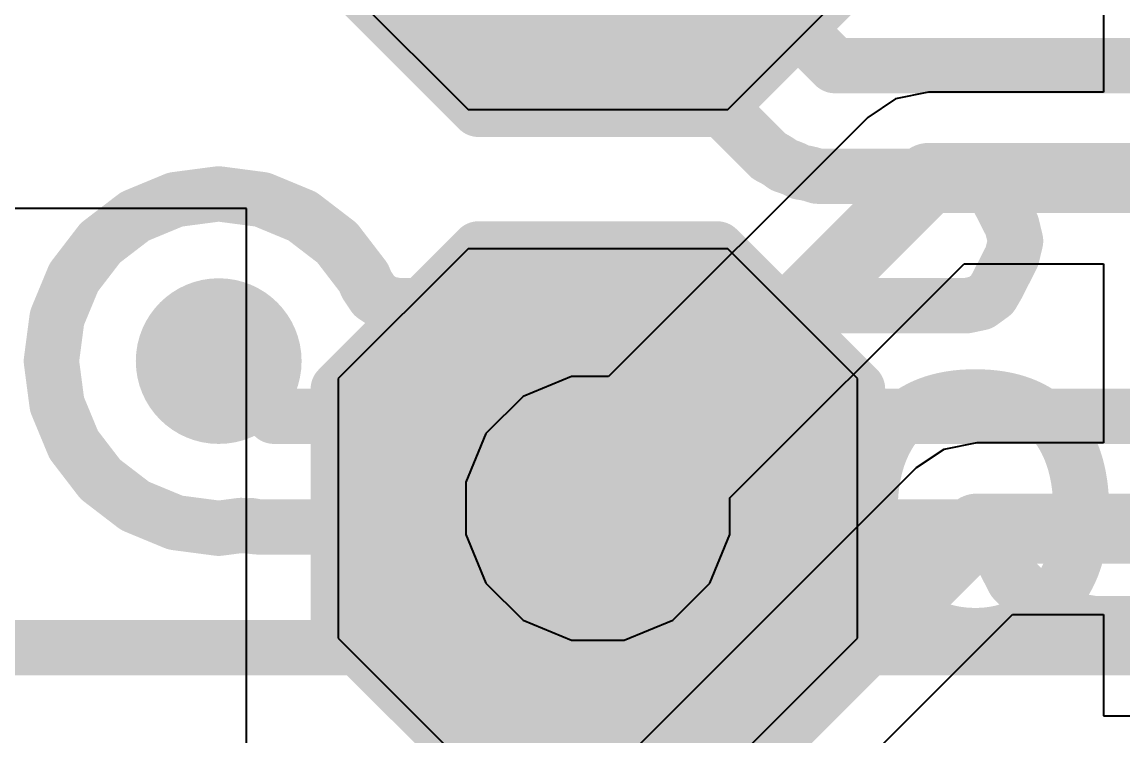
# Model space of a CAD drawing. Header units: inches. Extents: x 0 to 12.4, y -0.6 to 2.2.
# Drawn here: x 1.7109 to 1.8678, y -0.0252 to 0.0766 of the extents above; entities that cross this region are included whole.
import ezdxf

# ---------------------------------------------------------------- set-up
doc = ezdxf.new("R2010")
doc.units = ezdxf.units.IN
doc.header["$MEASUREMENT"] = 0
for name, color, linetype in [('Bottom Layer', 5, 'Continuous'), ('Bottom Overlay', 54, 'Continuous'), ('Bottom Paste', 16, 'Continuous'), ('Bottom Solder', 6, 'Continuous'), ('Dimension', 6, 'Continuous'), ('Drill Drawing', 1, 'Continuous'), ('Top Layer', 1, 'Continuous'), ('Via Holes', 16, 'Continuous')]:
    doc.layers.add(name, color=color, linetype=linetype)
doc.styles.add('Arial_Bold', font='', dxfattribs={"height": 0.2})
doc.styles.get('Arial_Bold').set_extended_font_data('Arial', bold=True)

# ---------------------------------------------------------------- blocks, each defined once
blk = doc.blocks.new('T__________B_30')
at = {"layer": 'Bottom Layer'}
blk.add_hatch(color=5, dxfattribs=at).paths.add_polyline_path([(0.015, 0.03), (-0.015, 0.03), (-0.03, 0.015), (-0.03, -0.015), (-0.015, -0.03), (0.015, -0.03), (0.03, -0.015), (0.03, 0.015)])
at = {"layer": 'Bottom Paste'}
blk.add_hatch(color=16, dxfattribs=at).paths.add_polyline_path([(0.015, 0.03), (-0.015, 0.03), (-0.03, 0.015), (-0.03, -0.015), (-0.015, -0.03), (0.015, -0.03), (0.03, -0.015), (0.03, 0.015)])
at = {"layer": 'Bottom Solder'}
blk.add_hatch(color=6, dxfattribs=at).paths.add_polyline_path([(0.017, 0.034), (-0.017, 0.034), (-0.034, 0.017), (-0.034, -0.017), (-0.017, -0.034), (0.017, -0.034), (0.034, -0.017), (0.034, 0.017)])
at = {"layer": 'Bottom Overlay'}
for points in [[(-0.017, 0.037, 0.007874, 0.007874, 0), (-0.037, 0.017, 0.007874, 0.007874, 0)], [(-0.017, 0.037, 0.007874, 0.007874, 0), (0.017, 0.037, 0.007874, 0.007874, 0)], [(-0.017, 0.037, 0.007874, 0.007874, 0), (0.017, 0.037, 0.007874, 0.007874, 0)], [(0.017, 0.037, 0.007874, 0.007874, 0), (0.037, 0.017, 0.007874, 0.007874, 0)], [(-0.037, 0.017, 0.007874, 0.007874, 0), (-0.037, -0.017, 0.007874, 0.007874, 0)], [(0.037, 0.017, 0.007874, 0.007874, 0), (0.037, -0.017, 0.007874, 0.007874, 0)], [(-0.037, -0.017, 0.007874, 0.007874, 0), (-0.017, -0.037, 0.007874, 0.007874, 0)], [(0.037, -0.017, 0.007874, 0.007874, 0), (0.017, -0.037, 0.007874, 0.007874, 0)], [(-0.017, -0.037, 0.007874, 0.007874, 0), (0.017, -0.037, 0.007874, 0.007874, 0)], [(-0.017, -0.037, 0.007874, 0.007874, 0), (0.017, -0.037, 0.007874, 0.007874, 0)]]:
    blk.add_lwpolyline(points, format="xyseb", dxfattribs=at)
for points in [[(-0.0189685, 0.037, 0.003937, 0.003937, 1), (-0.0150315, 0.037, 0.003937, 0.003937, 1)], [(-0.0189685, 0.037, 0.003937, 0.003937, 1), (-0.0150315, 0.037, 0.003937, 0.003937, 1)], [(-0.0189685, 0.037, 0.003937, 0.003937, 1), (-0.0150315, 0.037, 0.003937, 0.003937, 1)], [(0.0150315, 0.037, 0.003937, 0.003937, 1), (0.0189685, 0.037, 0.003937, 0.003937, 1)], [(0.0150315, 0.037, 0.003937, 0.003937, 1), (0.0189685, 0.037, 0.003937, 0.003937, 1)], [(0.0150315, 0.037, 0.003937, 0.003937, 1), (0.0189685, 0.037, 0.003937, 0.003937, 1)], [(-0.0389685, 0.017, 0.003937, 0.003937, 1), (-0.0350315, 0.017, 0.003937, 0.003937, 1)], [(-0.0389685, 0.017, 0.003937, 0.003937, 1), (-0.0350315, 0.017, 0.003937, 0.003937, 1)], [(0.0350315, 0.017, 0.003937, 0.003937, 1), (0.0389685, 0.017, 0.003937, 0.003937, 1)], [(0.0350315, 0.017, 0.003937, 0.003937, 1), (0.0389685, 0.017, 0.003937, 0.003937, 1)], [(-0.0389685, -0.017, 0.003937, 0.003937, 1), (-0.0350315, -0.017, 0.003937, 0.003937, 1)], [(-0.0389685, -0.017, 0.003937, 0.003937, 1), (-0.0350315, -0.017, 0.003937, 0.003937, 1)], [(0.0350315, -0.017, 0.003937, 0.003937, 1), (0.0389685, -0.017, 0.003937, 0.003937, 1)], [(0.0350315, -0.017, 0.003937, 0.003937, 1), (0.0389685, -0.017, 0.003937, 0.003937, 1)], [(-0.0189685, -0.037, 0.003937, 0.003937, 1), (-0.0150315, -0.037, 0.003937, 0.003937, 1)], [(-0.0189685, -0.037, 0.003937, 0.003937, 1), (-0.0150315, -0.037, 0.003937, 0.003937, 1)], [(-0.0189685, -0.037, 0.003937, 0.003937, 1), (-0.0150315, -0.037, 0.003937, 0.003937, 1)], [(0.0150315, -0.037, 0.003937, 0.003937, 1), (0.0189685, -0.037, 0.003937, 0.003937, 1)], [(0.0150315, -0.037, 0.003937, 0.003937, 1), (0.0189685, -0.037, 0.003937, 0.003937, 1)], [(0.0150315, -0.037, 0.003937, 0.003937, 1), (0.0189685, -0.037, 0.003937, 0.003937, 1)]]:
    blk.add_lwpolyline(points, format="xyseb", close=True, dxfattribs=at)
blk = doc.blocks.new('T__________B_32')
at = {"layer": 'Bottom Layer'}
blk.add_hatch(color=5, dxfattribs=at).paths.add_polyline_path([(0.015, 0.03), (-0.015, 0.03), (-0.03, 0.015), (-0.03, -0.015), (-0.015, -0.03), (0.015, -0.03), (0.03, -0.015), (0.03, 0.015)])
at = {"layer": 'Bottom Paste'}
blk.add_hatch(color=16, dxfattribs=at).paths.add_polyline_path([(0.015, 0.03), (-0.015, 0.03), (-0.03, 0.015), (-0.03, -0.015), (-0.015, -0.03), (0.015, -0.03), (0.03, -0.015), (0.03, 0.015)])
at = {"layer": 'Bottom Solder'}
blk.add_hatch(color=6, dxfattribs=at).paths.add_polyline_path([(0.017, 0.034), (-0.017, 0.034), (-0.034, 0.017), (-0.034, -0.017), (-0.017, -0.034), (0.017, -0.034), (0.034, -0.017), (0.034, 0.017)])
at = {"layer": 'Bottom Overlay'}
for points in [[(-0.017, 0.037, 0.007874, 0.007874, 0), (-0.037, 0.017, 0.007874, 0.007874, 0)], [(-0.017, 0.037, 0.007874, 0.007874, 0), (0.017, 0.037, 0.007874, 0.007874, 0)], [(-0.017, 0.037, 0.007874, 0.007874, 0), (0.017, 0.037, 0.007874, 0.007874, 0)], [(0.017, 0.037, 0.007874, 0.007874, 0), (0.037, 0.017, 0.007874, 0.007874, 0)], [(-0.037, 0.017, 0.007874, 0.007874, 0), (-0.037, -0.017, 0.007874, 0.007874, 0)], [(0.037, 0.017, 0.007874, 0.007874, 0), (0.037, -0.017, 0.007874, 0.007874, 0)], [(-0.037, -0.017, 0.007874, 0.007874, 0), (-0.017, -0.037, 0.007874, 0.007874, 0)], [(0.037, -0.017, 0.007874, 0.007874, 0), (0.017, -0.037, 0.007874, 0.007874, 0)], [(-0.017, -0.037, 0.007874, 0.007874, 0), (0.017, -0.037, 0.007874, 0.007874, 0)], [(-0.017, -0.037, 0.007874, 0.007874, 0), (0.017, -0.037, 0.007874, 0.007874, 0)]]:
    blk.add_lwpolyline(points, format="xyseb", dxfattribs=at)
for points in [[(-0.0189685, 0.037, 0.003937, 0.003937, 1), (-0.0150315, 0.037, 0.003937, 0.003937, 1)], [(-0.0189685, 0.037, 0.003937, 0.003937, 1), (-0.0150315, 0.037, 0.003937, 0.003937, 1)], [(-0.0189685, 0.037, 0.003937, 0.003937, 1), (-0.0150315, 0.037, 0.003937, 0.003937, 1)], [(0.0150315, 0.037, 0.003937, 0.003937, 1), (0.0189685, 0.037, 0.003937, 0.003937, 1)], [(0.0150315, 0.037, 0.003937, 0.003937, 1), (0.0189685, 0.037, 0.003937, 0.003937, 1)], [(0.0150315, 0.037, 0.003937, 0.003937, 1), (0.0189685, 0.037, 0.003937, 0.003937, 1)], [(-0.0389685, 0.017, 0.003937, 0.003937, 1), (-0.0350315, 0.017, 0.003937, 0.003937, 1)], [(-0.0389685, 0.017, 0.003937, 0.003937, 1), (-0.0350315, 0.017, 0.003937, 0.003937, 1)], [(0.0350315, 0.017, 0.003937, 0.003937, 1), (0.0389685, 0.017, 0.003937, 0.003937, 1)], [(0.0350315, 0.017, 0.003937, 0.003937, 1), (0.0389685, 0.017, 0.003937, 0.003937, 1)], [(-0.0389685, -0.017, 0.003937, 0.003937, 1), (-0.0350315, -0.017, 0.003937, 0.003937, 1)], [(-0.0389685, -0.017, 0.003937, 0.003937, 1), (-0.0350315, -0.017, 0.003937, 0.003937, 1)], [(0.0350315, -0.017, 0.003937, 0.003937, 1), (0.0389685, -0.017, 0.003937, 0.003937, 1)], [(0.0350315, -0.017, 0.003937, 0.003937, 1), (0.0389685, -0.017, 0.003937, 0.003937, 1)], [(-0.0189685, -0.037, 0.003937, 0.003937, 1), (-0.0150315, -0.037, 0.003937, 0.003937, 1)], [(-0.0189685, -0.037, 0.003937, 0.003937, 1), (-0.0150315, -0.037, 0.003937, 0.003937, 1)], [(-0.0189685, -0.037, 0.003937, 0.003937, 1), (-0.0150315, -0.037, 0.003937, 0.003937, 1)], [(0.0150315, -0.037, 0.003937, 0.003937, 1), (0.0189685, -0.037, 0.003937, 0.003937, 1)], [(0.0150315, -0.037, 0.003937, 0.003937, 1), (0.0189685, -0.037, 0.003937, 0.003937, 1)], [(0.0150315, -0.037, 0.003937, 0.003937, 1), (0.0189685, -0.037, 0.003937, 0.003937, 1)]]:
    blk.add_lwpolyline(points, format="xyseb", close=True, dxfattribs=at)

msp = doc.modelspace()

# ---------------------------------------------------------------- hatches: boundary and pattern name
at = {"layer": 'Bottom Layer'}
h = msp.add_hatch(color=5, dxfattribs=at)
edge = h.paths.add_edge_path()
edge.add_arc((1.793, 0.0072288), 0.011811, 0, 360)
at = {"layer": 'Dimension'}
h = msp.add_hatch(color=6, dxfattribs=at)
edge = h.paths.add_edge_path()
edge.add_arc((1.7389706, 0.028225), 0.011811, 0, 360)
h = msp.add_hatch(color=6, dxfattribs=at)
edge = h.paths.add_edge_path()
edge.add_arc((1.7389706, 0.028225), 0.011811, 0, 360)
at = {"layer": 'Top Layer'}
h = msp.add_hatch(color=1, dxfattribs=at)
edge = h.paths.add_edge_path()
edge.add_arc((1.793, 0.0072288), 0.011811, 0, 360)
at = {"layer": 'Via Holes'}
h = msp.add_hatch(color=7, dxfattribs=at)
edge = h.paths.add_edge_path()
edge.add_arc((1.793, 0.0072288), 0.0059055, 0, 360)

# ---------------------------------------------------------------- linework, layer by layer
at = {"layer": 'Bottom Layer'}
for p, q in [((1.756, 0.0826144), (1.7745, 0.0641144)), ((1.8115, 0.0641144), (1.83, 0.0826144)), ((1.7745, 0.0641144), (1.8115, 0.0641144)), ((1.7379134, 0.05), (0.7190328, 0.0499999)), ((1.74, 0.0500003), (1.7379134, 0.05)), ((1.7429135, 0.0500002), (1.74, 0.0500003)), ((1.7429133, 0.0462066), (1.7429135, 0.0500002)), ((1.7429133, -0.243976), (1.7429133, 0.0462066)), ((1.7745, 0.0442288), (1.756, 0.0257288)), ((1.8115, 0.0442288), (1.7745, 0.0442288)), ((1.83, 0.0257288), (1.8115, 0.0442288)), ((1.756, 0.0257288), (1.756, -0.0112712)), ((1.83, -0.0112712), (1.83, 0.0257288)), ((1.756, -0.0112712), (1.7745, -0.0297712)), ((1.8115, -0.0297712), (1.83, -0.0112712))]:
    msp.add_line(p, q, dxfattribs=at)
at = {"layer": 'Dimension'}
for points in [[(1.8078683, 0.0892486, 0.007874, 0.007874, 0), (1.8267659, 0.0703509, 0.007874, 0.007874, 0)], [(1.7857909, 0.0807693, 0.007874, 0.007874, 0), (1.7872172, 0.0773257, 0.007874, 0.007874, 0)], [(1.7872172, 0.0773257, 0.007874, 0.007874, 0), (1.7910068, 0.0723871, 0.007874, 0.007874, 0)], [(1.7910068, 0.0723871, 0.007874, 0.007874, 0), (1.7959454, 0.0685976, 0.007874, 0.007874, 0)], [(1.8267659, 0.0703509, 0.007874, 0.007874, 0), (1.8908407, 0.0703509, 0.007874, 0.007874, 0)], [(1.7959454, 0.0685976, 0.007874, 0.007874, 0), (1.8016965, 0.0662154, 0.007874, 0.007874, 0)], [(1.8016965, 0.0662154, 0.007874, 0.007874, 0), (1.8020138, 0.0661736, 0.007874, 0.007874, 0)], [(1.8020138, 0.0661736, 0.007874, 0.007874, 0), (1.8078683, 0.0654028, 0.007874, 0.007874, 0)], [(1.8078604, 0.0653433, 0.007874, 0.007874, 0), (1.8078683, 0.0654028, 0.007874, 0.007874, 0)], [(1.8078604, 0.0653433, 0.007874, 0.007874, 0), (1.8092194, 0.065073, 0.007874, 0.007874, 0)], [(1.8092194, 0.065073, 0.007874, 0.007874, 0), (1.8108032, 0.0640147, 0.007874, 0.007874, 0)], [(1.8108032, 0.0640147, 0.007874, 0.007874, 0), (1.8164939, 0.058324, 0.007874, 0.007874, 0)], [(1.8164939, 0.058324, 0.007874, 0.007874, 0), (1.816494, 0.0583239, 0.007874, 0.007874, 0)], [(1.816494, 0.0583239, 0.007874, 0.007874, 0), (1.8173824, 0.0574356, 0.007874, 0.007874, 0)], [(1.8173824, 0.0574356, 0.007874, 0.007874, 0), (1.8181595, 0.0570396, 0.007874, 0.007874, 0)], [(1.8181595, 0.0570396, 0.007874, 0.007874, 0), (1.8188124, 0.0566395, 0.007874, 0.007874, 0)], [(1.8188124, 0.0566395, 0.007874, 0.007874, 0), (1.8195183, 0.0561267, 0.007874, 0.007874, 0)], [(1.8195183, 0.0561267, 0.007874, 0.007874, 0), (1.8203482, 0.055857, 0.007874, 0.007874, 0)], [(1.8203482, 0.055857, 0.007874, 0.007874, 0), (1.8210553, 0.0555641, 0.007874, 0.007874, 0)], [(1.8210553, 0.0555641, 0.007874, 0.007874, 0), (1.8218327, 0.055168, 0.007874, 0.007874, 0)], [(1.8218327, 0.055168, 0.007874, 0.007874, 0), (1.8226944, 0.0550316, 0.007874, 0.007874, 0)], [(1.8226944, 0.0550316, 0.007874, 0.007874, 0), (1.8234387, 0.0548529, 0.007874, 0.007874, 0)], [(1.8234387, 0.0548529, 0.007874, 0.007874, 0), (1.8242685, 0.0545832, 0.007874, 0.007874, 0)], [(1.8242685, 0.0545832, 0.007874, 0.007874, 0), (1.825525, 0.0545832, 0.007874, 0.007874, 0)], [(1.825525, 0.0545832, 0.007874, 0.007874, 0), (1.8292633, 0.0545832, 0.007874, 0.007874, 0)], [(1.8292633, 0.0545832, 0.007874, 0.007874, 0), (1.8455241, 0.0545832, 0.007874, 0.007874, 0)], [(1.8455241, 0.0545832, 0.007874, 0.007874, 0), (1.8475098, 0.0541611, 0.007874, 0.007874, 0)], [(1.8475098, 0.0541611, 0.007874, 0.007874, 0), (1.8491521, 0.052968, 0.007874, 0.007874, 0)], [(1.8491521, 0.052968, 0.007874, 0.007874, 0), (1.8500438, 0.0514234, 0.007874, 0.007874, 0)], [(1.7273433, 0.0489984, 0.007874, 0.007874, 0), (1.7325032, 0.0511357, 0.007874, 0.007874, 0)], [(1.7325032, 0.0511357, 0.007874, 0.007874, 0), (1.7325034, 0.0511358, 0.007874, 0.007874, 0)], [(1.7325034, 0.0511358, 0.007874, 0.007874, 0), (1.7327989, 0.0512582, 0.007874, 0.007874, 0)], [(1.7327989, 0.0512582, 0.007874, 0.007874, 0), (1.7331159, 0.0512999, 0.007874, 0.007874, 0)], [(1.7331159, 0.0512999, 0.007874, 0.007874, 0), (1.7331162, 0.0513, 0.007874, 0.007874, 0)], [(1.7331162, 0.0513, 0.007874, 0.007874, 0), (1.7386533, 0.0520289, 0.007874, 0.007874, 0)], [(1.7386533, 0.0520289, 0.007874, 0.007874, 0), (1.7389706, 0.0520707, 0.007874, 0.007874, 0)], [(1.7389706, 0.0520707, 0.007874, 0.007874, 0), (1.7392879, 0.0520289, 0.007874, 0.007874, 0)], [(1.7392879, 0.0520289, 0.007874, 0.007874, 0), (1.744825, 0.0513, 0.007874, 0.007874, 0)], [(1.744825, 0.0513, 0.007874, 0.007874, 0), (1.7448253, 0.0513, 0.007874, 0.007874, 0)], [(1.7448253, 0.0513, 0.007874, 0.007874, 0), (1.7451424, 0.0512582, 0.007874, 0.007874, 0)], [(1.7451424, 0.0512582, 0.007874, 0.007874, 0), (1.7454379, 0.0511358, 0.007874, 0.007874, 0)], [(1.7454379, 0.0511358, 0.007874, 0.007874, 0), (1.745438, 0.0511357, 0.007874, 0.007874, 0)], [(1.745438, 0.0511357, 0.007874, 0.007874, 0), (1.7486632, 0.0497998, 0.007874, 0.007874, 0)], [(1.8500438, 0.0514234, 0.007874, 0.007874, 0), (1.8500526, 0.0513677, 0.007874, 0.007874, 0)], [(1.8500526, 0.0513677, 0.007874, 0.007874, 0), (1.850227, 0.0510255, 0.007874, 0.007874, 0)], [(1.850227, 0.0510254, 0.007874, 0.007874, 0), (1.850227, 0.0510255, 0.007874, 0.007874, 0)], [(1.850227, 0.0510254, 0.007874, 0.007874, 0), (1.851989, 0.0475672, 0.007874, 0.007874, 0)], [(1.7486632, 0.0497998, 0.007874, 0.007874, 0), (1.7508935, 0.048876, 0.007874, 0.007874, 0)], [(1.7223629, 0.0452812, 0.007874, 0.007874, 0), (1.7267939, 0.0486812, 0.007874, 0.007874, 0)], [(1.7267939, 0.0486812, 0.007874, 0.007874, 0), (1.726794, 0.0486813, 0.007874, 0.007874, 0)], [(1.726794, 0.0486813, 0.007874, 0.007874, 0), (1.7270478, 0.048876, 0.007874, 0.007874, 0)], [(1.7270478, 0.048876, 0.007874, 0.007874, 0), (1.7273431, 0.0489984, 0.007874, 0.007874, 0)], [(1.7273431, 0.0489984, 0.007874, 0.007874, 0), (1.7273433, 0.0489984, 0.007874, 0.007874, 0)], [(1.7508935, 0.048876, 0.007874, 0.007874, 0), (1.7511473, 0.0486812, 0.007874, 0.007874, 0)], [(1.7511473, 0.0486812, 0.007874, 0.007874, 0), (1.7552422, 0.0455391, 0.007874, 0.007874, 0)], [(1.851989, 0.0475672, 0.007874, 0.007874, 0), (1.8525211, 0.0453509, 0.007874, 0.007874, 0)], [(1.7185144, 0.0404017, 0.007874, 0.007874, 0), (1.7219144, 0.0448327, 0.007874, 0.007874, 0)], [(1.7219144, 0.0448327, 0.007874, 0.007874, 0), (1.7219145, 0.0448328, 0.007874, 0.007874, 0)], [(1.7219145, 0.0448328, 0.007874, 0.007874, 0), (1.7221091, 0.0450865, 0.007874, 0.007874, 0)], [(1.7221091, 0.0450865, 0.007874, 0.007874, 0), (1.7223628, 0.0452811, 0.007874, 0.007874, 0)], [(1.7223628, 0.0452811, 0.007874, 0.007874, 0), (1.7223629, 0.0452812, 0.007874, 0.007874, 0)], [(1.7552422, 0.0455391, 0.007874, 0.007874, 0), (1.7558321, 0.0450865, 0.007874, 0.007874, 0)], [(1.7558321, 0.0450865, 0.007874, 0.007874, 0), (1.7596217, 0.0401478, 0.007874, 0.007874, 0)], [(1.851989, 0.0431346, 0.007874, 0.007874, 0), (1.8525211, 0.0453509, 0.007874, 0.007874, 0)], [(1.850227, 0.0396766, 0.007874, 0.007874, 0), (1.851989, 0.0431346, 0.007874, 0.007874, 0)], [(1.7181972, 0.0398524, 0.007874, 0.007874, 0), (1.7183196, 0.0401478, 0.007874, 0.007874, 0)], [(1.7183196, 0.0401478, 0.007874, 0.007874, 0), (1.7185142, 0.0404016, 0.007874, 0.007874, 0)], [(1.7185142, 0.0404016, 0.007874, 0.007874, 0), (1.7185144, 0.0404017, 0.007874, 0.007874, 0)], [(1.7596217, 0.0401478, 0.007874, 0.007874, 0), (1.7597441, 0.0398523, 0.007874, 0.007874, 0)], [(1.7160598, 0.0346924, 0.007874, 0.007874, 0), (1.7181972, 0.0398523, 0.007874, 0.007874, 0)], [(1.7181972, 0.0398523, 0.007874, 0.007874, 0), (1.7181972, 0.0398524, 0.007874, 0.007874, 0)], [(1.7597441, 0.0398522, 0.007874, 0.007874, 0), (1.7597441, 0.0398523, 0.007874, 0.007874, 0)], [(1.7597441, 0.0398522, 0.007874, 0.007874, 0), (1.7600423, 0.0391324, 0.007874, 0.007874, 0)], [(1.7600423, 0.0391324, 0.007874, 0.007874, 0), (1.7611005, 0.0375485, 0.007874, 0.007874, 0)], [(1.8491521, 0.0377339, 0.007874, 0.007874, 0), (1.8500438, 0.0392785, 0.007874, 0.007874, 0)], [(1.8500438, 0.0392785, 0.007874, 0.007874, 0), (1.8500526, 0.0393342, 0.007874, 0.007874, 0)], [(1.8500526, 0.0393342, 0.007874, 0.007874, 0), (1.850227, 0.0396765, 0.007874, 0.007874, 0)], [(1.850227, 0.0396765, 0.007874, 0.007874, 0), (1.850227, 0.0396766, 0.007874, 0.007874, 0)], [(1.7611005, 0.0375485, 0.007874, 0.007874, 0), (1.7626843, 0.0364903, 0.007874, 0.007874, 0)], [(1.8475098, 0.0365407, 0.007874, 0.007874, 0), (1.8491521, 0.0377339, 0.007874, 0.007874, 0)], [(1.7626843, 0.0364903, 0.007874, 0.007874, 0), (1.7645526, 0.0361187, 0.007874, 0.007874, 0)], [(1.7645526, 0.0361187, 0.007874, 0.007874, 0), (1.8455241, 0.0361187, 0.007874, 0.007874, 0)], [(1.8455241, 0.0361187, 0.007874, 0.007874, 0), (1.8475098, 0.0365407, 0.007874, 0.007874, 0)], [(1.7153385, 0.0298479, 0.007874, 0.007874, 0), (1.7158956, 0.0340794, 0.007874, 0.007874, 0)], [(1.7158956, 0.0340794, 0.007874, 0.007874, 0), (1.7158957, 0.0340797, 0.007874, 0.007874, 0)], [(1.7158957, 0.0340797, 0.007874, 0.007874, 0), (1.7159374, 0.0343967, 0.007874, 0.007874, 0)], [(1.7159374, 0.0343967, 0.007874, 0.007874, 0), (1.7160598, 0.0346922, 0.007874, 0.007874, 0)], [(1.7160598, 0.0346922, 0.007874, 0.007874, 0), (1.7160598, 0.0346924, 0.007874, 0.007874, 0)], [(1.7151249, 0.028225, 0.007874, 0.007874, 0), (1.7153385, 0.0298479, 0.007874, 0.007874, 0)], [(1.7151249, 0.028225, 0.007874, 0.007874, 0), (1.7151667, 0.0279077, 0.007874, 0.007874, 0)], [(1.7151667, 0.0279077, 0.007874, 0.007874, 0), (1.7158956, 0.0223706, 0.007874, 0.007874, 0)], [(1.7389706, 0.028225, 0.007874, 0.007874, 0), (1.7468446, 0.0203509, 0.007874, 0.007874, 0)], [(1.7158956, 0.0223703, 0.007874, 0.007874, 0), (1.7158956, 0.0223706, 0.007874, 0.007874, 0)], [(1.7158956, 0.0223703, 0.007874, 0.007874, 0), (1.7159374, 0.0220532, 0.007874, 0.007874, 0)], [(1.7159374, 0.0220532, 0.007874, 0.007874, 0), (1.7183196, 0.0163021, 0.007874, 0.007874, 0)], [(1.7468446, 0.0203509, 0.007874, 0.007874, 0), (1.8908407, 0.0203509, 0.007874, 0.007874, 0)], [(1.7183196, 0.0163021, 0.007874, 0.007874, 0), (1.7221091, 0.0113635, 0.007874, 0.007874, 0)], [(1.7221091, 0.0113635, 0.007874, 0.007874, 0), (1.7270478, 0.0075739, 0.007874, 0.007874, 0)], [(1.7270478, 0.0075739, 0.007874, 0.007874, 0), (1.7327989, 0.0051917, 0.007874, 0.007874, 0)], [(1.7327989, 0.0051917, 0.007874, 0.007874, 0), (1.7389706, 0.0043792, 0.007874, 0.007874, 0)], [(1.7389706, 0.0043792, 0.007874, 0.007874, 0), (1.7421486, 0.0047976, 0.007874, 0.007874, 0)], [(1.7421486, 0.0047976, 0.007874, 0.007874, 0), (1.743587, 0.0046652, 0.007874, 0.007874, 0)], [(1.743587, 0.0046652, 0.007874, 0.007874, 0), (1.7436024, 0.0047621, 0.007874, 0.007874, 0)], [(1.7436024, 0.0047621, 0.007874, 0.007874, 0), (1.7439818, 0.004702, 0.007874, 0.007874, 0)], [(1.7439818, 0.004702, 0.007874, 0.007874, 0), (1.7443473, 0.0045832, 0.007874, 0.007874, 0)], [(1.7443473, 0.0045832, 0.007874, 0.007874, 0), (1.7456037, 0.0045832, 0.007874, 0.007874, 0)], [(1.7456037, 0.0045832, 0.007874, 0.007874, 0), (1.749342, 0.0045832, 0.007874, 0.007874, 0)], [(1.749342, 0.0045832, 0.007874, 0.007874, 0), (1.8455241, 0.0045832, 0.007874, 0.007874, 0)], [(1.8455241, 0.0045832, 0.007874, 0.007874, 0), (1.8475098, 0.0041611, 0.007874, 0.007874, 0)], [(1.8475098, 0.0041611, 0.007874, 0.007874, 0), (1.8491521, 0.002968, 0.007874, 0.007874, 0)], [(1.8491521, 0.002968, 0.007874, 0.007874, 0), (1.8500438, 0.0014234, 0.007874, 0.007874, 0)], [(1.8500438, 0.0014234, 0.007874, 0.007874, 0), (1.8500526, 0.0013677, 0.007874, 0.007874, 0)], [(1.8500526, 0.0013677, 0.007874, 0.007874, 0), (1.8522636, -0.0029715, 0.007874, 0.007874, 0)], [(1.8522636, -0.0029715, 0.007874, 0.007874, 0), (1.8557072, -0.0064152, 0.007874, 0.007874, 0)], [(1.8557072, -0.0064152, 0.007874, 0.007874, 0), (1.8600464, -0.0086261, 0.007874, 0.007874, 0)], [(1.8600464, -0.0086261, 0.007874, 0.007874, 0), (1.8636464, -0.0091963, 0.007874, 0.007874, 0)], [(1.8636464, -0.0091963, 0.007874, 0.007874, 0), (1.918035, -0.0091963, 0.007874, 0.007874, 0)], [(1.701884, -0.0126321, 0.007874, 0.007874, 0), (2.3990666, -0.0126321, 0.007874, 0.007874, 0)], [(1.701884, -0.0126321, 0.007874, 0.007874, 0), (2.3990666, -0.0126321, 0.007874, 0.007874, 0)]]:
    msp.add_lwpolyline(points, format="xyseb", dxfattribs=at)
for points in [[(1.7852487, 0.0773257, 0.003937, 0.003937, 1), (1.7891857, 0.0773257, 0.003937, 0.003937, 1)], [(1.7852487, 0.0773257, 0.003937, 0.003937, 1), (1.7891857, 0.0773257, 0.003937, 0.003937, 1)], [(1.7890383, 0.0723871, 0.003937, 0.003937, 1), (1.7929753, 0.0723871, 0.003937, 0.003937, 1)], [(1.7890383, 0.0723871, 0.003937, 0.003937, 1), (1.7929753, 0.0723871, 0.003937, 0.003937, 1)], [(1.8247974, 0.0703509, 0.003937, 0.003937, 1), (1.8287344, 0.0703509, 0.003937, 0.003937, 1)], [(1.8247974, 0.0703509, 0.003937, 0.003937, 1), (1.8287344, 0.0703509, 0.003937, 0.003937, 1)], [(1.7939769, 0.0685976, 0.003937, 0.003937, 1), (1.7979139, 0.0685976, 0.003937, 0.003937, 1)], [(1.7939769, 0.0685976, 0.003937, 0.003937, 1), (1.7979139, 0.0685976, 0.003937, 0.003937, 1)], [(1.799728, 0.0662154, 0.003937, 0.003937, 1), (1.803665, 0.0662154, 0.003937, 0.003937, 1)], [(1.799728, 0.0662154, 0.003937, 0.003937, 1), (1.803665, 0.0662154, 0.003937, 0.003937, 1)], [(1.8000453, 0.0661736, 0.003937, 0.003937, 1), (1.8039823, 0.0661736, 0.003937, 0.003937, 1)], [(1.8000453, 0.0661736, 0.003937, 0.003937, 1), (1.8039823, 0.0661736, 0.003937, 0.003937, 1)], [(1.8058919, 0.0653433, 0.003937, 0.003937, 1), (1.8098289, 0.0653433, 0.003937, 0.003937, 1)], [(1.8058919, 0.0653433, 0.003937, 0.003937, 1), (1.8098289, 0.0653433, 0.003937, 0.003937, 1)], [(1.8058998, 0.0654028, 0.003937, 0.003937, 1), (1.8098368, 0.0654028, 0.003937, 0.003937, 1)], [(1.8058998, 0.0654028, 0.003937, 0.003937, 1), (1.8098368, 0.0654028, 0.003937, 0.003937, 1)], [(1.8072509, 0.065073, 0.003937, 0.003937, 1), (1.8111879, 0.065073, 0.003937, 0.003937, 1)], [(1.8072509, 0.065073, 0.003937, 0.003937, 1), (1.8111879, 0.065073, 0.003937, 0.003937, 1)], [(1.8088347, 0.0640147, 0.003937, 0.003937, 1), (1.8127717, 0.0640147, 0.003937, 0.003937, 1)], [(1.8088347, 0.0640147, 0.003937, 0.003937, 1), (1.8127717, 0.0640147, 0.003937, 0.003937, 1)], [(1.8145254, 0.058324, 0.003937, 0.003937, 1), (1.8184624, 0.058324, 0.003937, 0.003937, 1)], [(1.8145254, 0.058324, 0.003937, 0.003937, 1), (1.8184624, 0.058324, 0.003937, 0.003937, 1)], [(1.8145255, 0.0583239, 0.003937, 0.003937, 1), (1.8184625, 0.0583239, 0.003937, 0.003937, 1)], [(1.8145255, 0.0583239, 0.003937, 0.003937, 1), (1.8184625, 0.0583239, 0.003937, 0.003937, 1)], [(1.8154139, 0.0574356, 0.003937, 0.003937, 1), (1.8193509, 0.0574356, 0.003937, 0.003937, 1)], [(1.8154139, 0.0574356, 0.003937, 0.003937, 1), (1.8193509, 0.0574356, 0.003937, 0.003937, 1)], [(1.816191, 0.0570396, 0.003937, 0.003937, 1), (1.820128, 0.0570396, 0.003937, 0.003937, 1)], [(1.816191, 0.0570396, 0.003937, 0.003937, 1), (1.820128, 0.0570396, 0.003937, 0.003937, 1)], [(1.8168439, 0.0566395, 0.003937, 0.003937, 1), (1.8207809, 0.0566395, 0.003937, 0.003937, 1)], [(1.8168439, 0.0566395, 0.003937, 0.003937, 1), (1.8207809, 0.0566395, 0.003937, 0.003937, 1)], [(1.8175498, 0.0561267, 0.003937, 0.003937, 1), (1.8214868, 0.0561267, 0.003937, 0.003937, 1)], [(1.8175498, 0.0561267, 0.003937, 0.003937, 1), (1.8214868, 0.0561267, 0.003937, 0.003937, 1)], [(1.8183797, 0.055857, 0.003937, 0.003937, 1), (1.8223167, 0.055857, 0.003937, 0.003937, 1)], [(1.8183797, 0.055857, 0.003937, 0.003937, 1), (1.8223167, 0.055857, 0.003937, 0.003937, 1)], [(1.8190868, 0.0555641, 0.003937, 0.003937, 1), (1.8230238, 0.0555641, 0.003937, 0.003937, 1)], [(1.8190868, 0.0555641, 0.003937, 0.003937, 1), (1.8230238, 0.0555641, 0.003937, 0.003937, 1)], [(1.8198642, 0.055168, 0.003937, 0.003937, 1), (1.8238012, 0.055168, 0.003937, 0.003937, 1)], [(1.8198642, 0.055168, 0.003937, 0.003937, 1), (1.8238012, 0.055168, 0.003937, 0.003937, 1)], [(1.8207259, 0.0550316, 0.003937, 0.003937, 1), (1.8246629, 0.0550316, 0.003937, 0.003937, 1)], [(1.8207259, 0.0550316, 0.003937, 0.003937, 1), (1.8246629, 0.0550316, 0.003937, 0.003937, 1)], [(1.8214702, 0.0548529, 0.003937, 0.003937, 1), (1.8254072, 0.0548529, 0.003937, 0.003937, 1)], [(1.8214702, 0.0548529, 0.003937, 0.003937, 1), (1.8254072, 0.0548529, 0.003937, 0.003937, 1)], [(1.8223, 0.0545832, 0.003937, 0.003937, 1), (1.826237, 0.0545832, 0.003937, 0.003937, 1)], [(1.8223, 0.0545832, 0.003937, 0.003937, 1), (1.826237, 0.0545832, 0.003937, 0.003937, 1)], [(1.8235565, 0.0545832, 0.003937, 0.003937, 1), (1.8274935, 0.0545832, 0.003937, 0.003937, 1)], [(1.8235565, 0.0545832, 0.003937, 0.003937, 1), (1.8274935, 0.0545832, 0.003937, 0.003937, 1)], [(1.8272948, 0.0545832, 0.003937, 0.003937, 1), (1.8312318, 0.0545832, 0.003937, 0.003937, 1)], [(1.8272948, 0.0545832, 0.003937, 0.003937, 1), (1.8312318, 0.0545832, 0.003937, 0.003937, 1)], [(1.8435556, 0.0545832, 0.003937, 0.003937, 1), (1.8474926, 0.0545832, 0.003937, 0.003937, 1)], [(1.8435556, 0.0545832, 0.003937, 0.003937, 1), (1.8474926, 0.0545832, 0.003937, 0.003937, 1)], [(1.8455413, 0.0541611, 0.003937, 0.003937, 1), (1.8494783, 0.0541611, 0.003937, 0.003937, 1)], [(1.8455413, 0.0541611, 0.003937, 0.003937, 1), (1.8494783, 0.0541611, 0.003937, 0.003937, 1)], [(1.8471836, 0.052968, 0.003937, 0.003937, 1), (1.8511206, 0.052968, 0.003937, 0.003937, 1)], [(1.8471836, 0.052968, 0.003937, 0.003937, 1), (1.8511206, 0.052968, 0.003937, 0.003937, 1)], [(1.7305347, 0.0511357, 0.003937, 0.003937, 1), (1.7344717, 0.0511357, 0.003937, 0.003937, 1)], [(1.7305347, 0.0511357, 0.003937, 0.003937, 1), (1.7344717, 0.0511357, 0.003937, 0.003937, 1)], [(1.7305349, 0.0511358, 0.003937, 0.003937, 1), (1.7344719, 0.0511358, 0.003937, 0.003937, 1)], [(1.7305349, 0.0511358, 0.003937, 0.003937, 1), (1.7344719, 0.0511358, 0.003937, 0.003937, 1)], [(1.7308304, 0.0512582, 0.003937, 0.003937, 1), (1.7347674, 0.0512582, 0.003937, 0.003937, 1)], [(1.7308304, 0.0512582, 0.003937, 0.003937, 1), (1.7347674, 0.0512582, 0.003937, 0.003937, 1)], [(1.7311474, 0.0512999, 0.003937, 0.003937, 1), (1.7350844, 0.0512999, 0.003937, 0.003937, 1)], [(1.7311474, 0.0512999, 0.003937, 0.003937, 1), (1.7350844, 0.0512999, 0.003937, 0.003937, 1)], [(1.7311477, 0.0513, 0.003937, 0.003937, 1), (1.7350847, 0.0513, 0.003937, 0.003937, 1)], [(1.7311477, 0.0513, 0.003937, 0.003937, 1), (1.7350847, 0.0513, 0.003937, 0.003937, 1)], [(1.7366848, 0.0520289, 0.003937, 0.003937, 1), (1.7406218, 0.0520289, 0.003937, 0.003937, 1)], [(1.7366848, 0.0520289, 0.003937, 0.003937, 1), (1.7406218, 0.0520289, 0.003937, 0.003937, 1)], [(1.7370021, 0.0520707, 0.003937, 0.003937, 1), (1.7409391, 0.0520707, 0.003937, 0.003937, 1)], [(1.7370021, 0.0520707, 0.003937, 0.003937, 1), (1.7409391, 0.0520707, 0.003937, 0.003937, 1)], [(1.7373194, 0.0520289, 0.003937, 0.003937, 1), (1.7412564, 0.0520289, 0.003937, 0.003937, 1)], [(1.7373194, 0.0520289, 0.003937, 0.003937, 1), (1.7412564, 0.0520289, 0.003937, 0.003937, 1)], [(1.7428565, 0.0513, 0.003937, 0.003937, 1), (1.7467935, 0.0513, 0.003937, 0.003937, 1)], [(1.7428565, 0.0513, 0.003937, 0.003937, 1), (1.7467935, 0.0513, 0.003937, 0.003937, 1)], [(1.7428568, 0.0513, 0.003937, 0.003937, 1), (1.7467938, 0.0513, 0.003937, 0.003937, 1)], [(1.7428568, 0.0513, 0.003937, 0.003937, 1), (1.7467938, 0.0513, 0.003937, 0.003937, 1)], [(1.7431739, 0.0512582, 0.003937, 0.003937, 1), (1.7471109, 0.0512582, 0.003937, 0.003937, 1)], [(1.7431739, 0.0512582, 0.003937, 0.003937, 1), (1.7471109, 0.0512582, 0.003937, 0.003937, 1)], [(1.7434694, 0.0511358, 0.003937, 0.003937, 1), (1.7474064, 0.0511358, 0.003937, 0.003937, 1)], [(1.7434694, 0.0511358, 0.003937, 0.003937, 1), (1.7474064, 0.0511358, 0.003937, 0.003937, 1)], [(1.7434695, 0.0511357, 0.003937, 0.003937, 1), (1.7474065, 0.0511357, 0.003937, 0.003937, 1)], [(1.7434695, 0.0511357, 0.003937, 0.003937, 1), (1.7474065, 0.0511357, 0.003937, 0.003937, 1)], [(1.8480753, 0.0514234, 0.003937, 0.003937, 1), (1.8520123, 0.0514234, 0.003937, 0.003937, 1)], [(1.8480753, 0.0514234, 0.003937, 0.003937, 1), (1.8520123, 0.0514234, 0.003937, 0.003937, 1)], [(1.8480841, 0.0513677, 0.003937, 0.003937, 1), (1.8520211, 0.0513677, 0.003937, 0.003937, 1)], [(1.8480841, 0.0513677, 0.003937, 0.003937, 1), (1.8520211, 0.0513677, 0.003937, 0.003937, 1)], [(1.8482585, 0.0510255, 0.003937, 0.003937, 1), (1.8521955, 0.0510255, 0.003937, 0.003937, 1)], [(1.8482585, 0.0510255, 0.003937, 0.003937, 1), (1.8521955, 0.0510255, 0.003937, 0.003937, 1)], [(1.8482585, 0.0510254, 0.003937, 0.003937, 1), (1.8521955, 0.0510254, 0.003937, 0.003937, 1)], [(1.8482585, 0.0510254, 0.003937, 0.003937, 1), (1.8521955, 0.0510254, 0.003937, 0.003937, 1)], [(1.7466947, 0.0497998, 0.003937, 0.003937, 1), (1.7506317, 0.0497998, 0.003937, 0.003937, 1)], [(1.7466947, 0.0497998, 0.003937, 0.003937, 1), (1.7506317, 0.0497998, 0.003937, 0.003937, 1)], [(1.7248254, 0.0486812, 0.003937, 0.003937, 1), (1.7287624, 0.0486812, 0.003937, 0.003937, 1)], [(1.7248254, 0.0486812, 0.003937, 0.003937, 1), (1.7287624, 0.0486812, 0.003937, 0.003937, 1)], [(1.7248255, 0.0486813, 0.003937, 0.003937, 1), (1.7287625, 0.0486813, 0.003937, 0.003937, 1)], [(1.7248255, 0.0486813, 0.003937, 0.003937, 1), (1.7287625, 0.0486813, 0.003937, 0.003937, 1)], [(1.7250793, 0.048876, 0.003937, 0.003937, 1), (1.7290163, 0.048876, 0.003937, 0.003937, 1)], [(1.7250793, 0.048876, 0.003937, 0.003937, 1), (1.7290163, 0.048876, 0.003937, 0.003937, 1)], [(1.7253746, 0.0489984, 0.003937, 0.003937, 1), (1.7293116, 0.0489984, 0.003937, 0.003937, 1)], [(1.7253746, 0.0489984, 0.003937, 0.003937, 1), (1.7293116, 0.0489984, 0.003937, 0.003937, 1)], [(1.7253748, 0.0489984, 0.003937, 0.003937, 1), (1.7293118, 0.0489984, 0.003937, 0.003937, 1)], [(1.7253748, 0.0489984, 0.003937, 0.003937, 1), (1.7293118, 0.0489984, 0.003937, 0.003937, 1)], [(1.748925, 0.048876, 0.003937, 0.003937, 1), (1.752862, 0.048876, 0.003937, 0.003937, 1)], [(1.748925, 0.048876, 0.003937, 0.003937, 1), (1.752862, 0.048876, 0.003937, 0.003937, 1)], [(1.7491788, 0.0486812, 0.003937, 0.003937, 1), (1.7531158, 0.0486812, 0.003937, 0.003937, 1)], [(1.7491788, 0.0486812, 0.003937, 0.003937, 1), (1.7531158, 0.0486812, 0.003937, 0.003937, 1)], [(1.8500205, 0.0475672, 0.003937, 0.003937, 1), (1.8539575, 0.0475672, 0.003937, 0.003937, 1)], [(1.8500205, 0.0475672, 0.003937, 0.003937, 1), (1.8539575, 0.0475672, 0.003937, 0.003937, 1)], [(1.7199459, 0.0448327, 0.003937, 0.003937, 1), (1.7238829, 0.0448327, 0.003937, 0.003937, 1)], [(1.7199459, 0.0448327, 0.003937, 0.003937, 1), (1.7238829, 0.0448327, 0.003937, 0.003937, 1)], [(1.719946, 0.0448328, 0.003937, 0.003937, 1), (1.723883, 0.0448328, 0.003937, 0.003937, 1)], [(1.719946, 0.0448328, 0.003937, 0.003937, 1), (1.723883, 0.0448328, 0.003937, 0.003937, 1)], [(1.7201406, 0.0450865, 0.003937, 0.003937, 1), (1.7240776, 0.0450865, 0.003937, 0.003937, 1)], [(1.7201406, 0.0450865, 0.003937, 0.003937, 1), (1.7240776, 0.0450865, 0.003937, 0.003937, 1)], [(1.7203943, 0.0452811, 0.003937, 0.003937, 1), (1.7243313, 0.0452811, 0.003937, 0.003937, 1)], [(1.7203943, 0.0452811, 0.003937, 0.003937, 1), (1.7243313, 0.0452811, 0.003937, 0.003937, 1)], [(1.7203944, 0.0452812, 0.003937, 0.003937, 1), (1.7243314, 0.0452812, 0.003937, 0.003937, 1)], [(1.7203944, 0.0452812, 0.003937, 0.003937, 1), (1.7243314, 0.0452812, 0.003937, 0.003937, 1)], [(1.7532737, 0.0455391, 0.003937, 0.003937, 1), (1.7572107, 0.0455391, 0.003937, 0.003937, 1)], [(1.7532737, 0.0455391, 0.003937, 0.003937, 1), (1.7572107, 0.0455391, 0.003937, 0.003937, 1)], [(1.7538636, 0.0450865, 0.003937, 0.003937, 1), (1.7578006, 0.0450865, 0.003937, 0.003937, 1)], [(1.7538636, 0.0450865, 0.003937, 0.003937, 1), (1.7578006, 0.0450865, 0.003937, 0.003937, 1)], [(1.8505526, 0.0453509, 0.003937, 0.003937, 1), (1.8544896, 0.0453509, 0.003937, 0.003937, 1)], [(1.8505526, 0.0453509, 0.003937, 0.003937, 1), (1.8544896, 0.0453509, 0.003937, 0.003937, 1)], [(1.8500205, 0.0431346, 0.003937, 0.003937, 1), (1.8539575, 0.0431346, 0.003937, 0.003937, 1)], [(1.8500205, 0.0431346, 0.003937, 0.003937, 1), (1.8539575, 0.0431346, 0.003937, 0.003937, 1)], [(1.7163511, 0.0401478, 0.003937, 0.003937, 1), (1.7202881, 0.0401478, 0.003937, 0.003937, 1)], [(1.7163511, 0.0401478, 0.003937, 0.003937, 1), (1.7202881, 0.0401478, 0.003937, 0.003937, 1)], [(1.7165457, 0.0404016, 0.003937, 0.003937, 1), (1.7204827, 0.0404016, 0.003937, 0.003937, 1)], [(1.7165457, 0.0404016, 0.003937, 0.003937, 1), (1.7204827, 0.0404016, 0.003937, 0.003937, 1)], [(1.7165459, 0.0404017, 0.003937, 0.003937, 1), (1.7204829, 0.0404017, 0.003937, 0.003937, 1)], [(1.7165459, 0.0404017, 0.003937, 0.003937, 1), (1.7204829, 0.0404017, 0.003937, 0.003937, 1)], [(1.7576532, 0.0401478, 0.003937, 0.003937, 1), (1.7615902, 0.0401478, 0.003937, 0.003937, 1)], [(1.7576532, 0.0401478, 0.003937, 0.003937, 1), (1.7615902, 0.0401478, 0.003937, 0.003937, 1)], [(1.7162287, 0.0398524, 0.003937, 0.003937, 1), (1.7201657, 0.0398524, 0.003937, 0.003937, 1)], [(1.7162287, 0.0398524, 0.003937, 0.003937, 1), (1.7201657, 0.0398524, 0.003937, 0.003937, 1)], [(1.7162287, 0.0398523, 0.003937, 0.003937, 1), (1.7201657, 0.0398523, 0.003937, 0.003937, 1)], [(1.7162287, 0.0398523, 0.003937, 0.003937, 1), (1.7201657, 0.0398523, 0.003937, 0.003937, 1)], [(1.7577756, 0.0398523, 0.003937, 0.003937, 1), (1.7617126, 0.0398523, 0.003937, 0.003937, 1)], [(1.7577756, 0.0398523, 0.003937, 0.003937, 1), (1.7617126, 0.0398523, 0.003937, 0.003937, 1)], [(1.7577756, 0.0398522, 0.003937, 0.003937, 1), (1.7617126, 0.0398522, 0.003937, 0.003937, 1)], [(1.7577756, 0.0398522, 0.003937, 0.003937, 1), (1.7617126, 0.0398522, 0.003937, 0.003937, 1)], [(1.7580738, 0.0391324, 0.003937, 0.003937, 1), (1.7620108, 0.0391324, 0.003937, 0.003937, 1)], [(1.7580738, 0.0391324, 0.003937, 0.003937, 1), (1.7620108, 0.0391324, 0.003937, 0.003937, 1)], [(1.8480753, 0.0392785, 0.003937, 0.003937, 1), (1.8520123, 0.0392785, 0.003937, 0.003937, 1)], [(1.8480753, 0.0392785, 0.003937, 0.003937, 1), (1.8520123, 0.0392785, 0.003937, 0.003937, 1)], [(1.8480841, 0.0393342, 0.003937, 0.003937, 1), (1.8520211, 0.0393342, 0.003937, 0.003937, 1)], [(1.8480841, 0.0393342, 0.003937, 0.003937, 1), (1.8520211, 0.0393342, 0.003937, 0.003937, 1)], [(1.8482585, 0.0396766, 0.003937, 0.003937, 1), (1.8521955, 0.0396766, 0.003937, 0.003937, 1)], [(1.8482585, 0.0396766, 0.003937, 0.003937, 1), (1.8521955, 0.0396766, 0.003937, 0.003937, 1)], [(1.8482585, 0.0396765, 0.003937, 0.003937, 1), (1.8521955, 0.0396765, 0.003937, 0.003937, 1)], [(1.8482585, 0.0396765, 0.003937, 0.003937, 1), (1.8521955, 0.0396765, 0.003937, 0.003937, 1)], [(1.759132, 0.0375485, 0.003937, 0.003937, 1), (1.763069, 0.0375485, 0.003937, 0.003937, 1)], [(1.759132, 0.0375485, 0.003937, 0.003937, 1), (1.763069, 0.0375485, 0.003937, 0.003937, 1)], [(1.8471836, 0.0377339, 0.003937, 0.003937, 1), (1.8511206, 0.0377339, 0.003937, 0.003937, 1)], [(1.8471836, 0.0377339, 0.003937, 0.003937, 1), (1.8511206, 0.0377339, 0.003937, 0.003937, 1)], [(1.7607158, 0.0364903, 0.003937, 0.003937, 1), (1.7646528, 0.0364903, 0.003937, 0.003937, 1)], [(1.7607158, 0.0364903, 0.003937, 0.003937, 1), (1.7646528, 0.0364903, 0.003937, 0.003937, 1)], [(1.7625841, 0.0361187, 0.003937, 0.003937, 1), (1.7665211, 0.0361187, 0.003937, 0.003937, 1)], [(1.7625841, 0.0361187, 0.003937, 0.003937, 1), (1.7665211, 0.0361187, 0.003937, 0.003937, 1)], [(1.8435556, 0.0361187, 0.003937, 0.003937, 1), (1.8474926, 0.0361187, 0.003937, 0.003937, 1)], [(1.8435556, 0.0361187, 0.003937, 0.003937, 1), (1.8474926, 0.0361187, 0.003937, 0.003937, 1)], [(1.8455413, 0.0365407, 0.003937, 0.003937, 1), (1.8494783, 0.0365407, 0.003937, 0.003937, 1)], [(1.8455413, 0.0365407, 0.003937, 0.003937, 1), (1.8494783, 0.0365407, 0.003937, 0.003937, 1)], [(1.7139271, 0.0340794, 0.003937, 0.003937, 1), (1.7178641, 0.0340794, 0.003937, 0.003937, 1)], [(1.7139271, 0.0340794, 0.003937, 0.003937, 1), (1.7178641, 0.0340794, 0.003937, 0.003937, 1)], [(1.7139272, 0.0340797, 0.003937, 0.003937, 1), (1.7178642, 0.0340797, 0.003937, 0.003937, 1)], [(1.7139272, 0.0340797, 0.003937, 0.003937, 1), (1.7178642, 0.0340797, 0.003937, 0.003937, 1)], [(1.7139689, 0.0343967, 0.003937, 0.003937, 1), (1.7179059, 0.0343967, 0.003937, 0.003937, 1)], [(1.7139689, 0.0343967, 0.003937, 0.003937, 1), (1.7179059, 0.0343967, 0.003937, 0.003937, 1)], [(1.7140913, 0.0346924, 0.003937, 0.003937, 1), (1.7180283, 0.0346924, 0.003937, 0.003937, 1)], [(1.7140913, 0.0346924, 0.003937, 0.003937, 1), (1.7180283, 0.0346924, 0.003937, 0.003937, 1)], [(1.7140913, 0.0346922, 0.003937, 0.003937, 1), (1.7180283, 0.0346922, 0.003937, 0.003937, 1)], [(1.7140913, 0.0346922, 0.003937, 0.003937, 1), (1.7180283, 0.0346922, 0.003937, 0.003937, 1)], [(1.71337, 0.0298479, 0.003937, 0.003937, 1), (1.717307, 0.0298479, 0.003937, 0.003937, 1)], [(1.71337, 0.0298479, 0.003937, 0.003937, 1), (1.717307, 0.0298479, 0.003937, 0.003937, 1)], [(1.7131564, 0.028225, 0.003937, 0.003937, 1), (1.7170934, 0.028225, 0.003937, 0.003937, 1)], [(1.7131564, 0.028225, 0.003937, 0.003937, 1), (1.7170934, 0.028225, 0.003937, 0.003937, 1)], [(1.7131982, 0.0279077, 0.003937, 0.003937, 1), (1.7171352, 0.0279077, 0.003937, 0.003937, 1)], [(1.7131982, 0.0279077, 0.003937, 0.003937, 1), (1.7171352, 0.0279077, 0.003937, 0.003937, 1)], [(1.7370021, 0.028225, 0.003937, 0.003937, 1), (1.7409391, 0.028225, 0.003937, 0.003937, 1)], [(1.7139271, 0.0223706, 0.003937, 0.003937, 1), (1.7178641, 0.0223706, 0.003937, 0.003937, 1)], [(1.7139271, 0.0223706, 0.003937, 0.003937, 1), (1.7178641, 0.0223706, 0.003937, 0.003937, 1)], [(1.7139271, 0.0223703, 0.003937, 0.003937, 1), (1.7178641, 0.0223703, 0.003937, 0.003937, 1)], [(1.7139271, 0.0223703, 0.003937, 0.003937, 1), (1.7178641, 0.0223703, 0.003937, 0.003937, 1)], [(1.7139689, 0.0220532, 0.003937, 0.003937, 1), (1.7179059, 0.0220532, 0.003937, 0.003937, 1)], [(1.7139689, 0.0220532, 0.003937, 0.003937, 1), (1.7179059, 0.0220532, 0.003937, 0.003937, 1)], [(1.7448761, 0.0203509, 0.003937, 0.003937, 1), (1.7488131, 0.0203509, 0.003937, 0.003937, 1)], [(1.7448761, 0.0203509, 0.003937, 0.003937, 1), (1.7488131, 0.0203509, 0.003937, 0.003937, 1)], [(1.7163511, 0.0163021, 0.003937, 0.003937, 1), (1.7202881, 0.0163021, 0.003937, 0.003937, 1)], [(1.7163511, 0.0163021, 0.003937, 0.003937, 1), (1.7202881, 0.0163021, 0.003937, 0.003937, 1)], [(1.7201406, 0.0113635, 0.003937, 0.003937, 1), (1.7240776, 0.0113635, 0.003937, 0.003937, 1)], [(1.7201406, 0.0113635, 0.003937, 0.003937, 1), (1.7240776, 0.0113635, 0.003937, 0.003937, 1)], [(1.7250793, 0.0075739, 0.003937, 0.003937, 1), (1.7290163, 0.0075739, 0.003937, 0.003937, 1)], [(1.7250793, 0.0075739, 0.003937, 0.003937, 1), (1.7290163, 0.0075739, 0.003937, 0.003937, 1)], [(1.7308304, 0.0051917, 0.003937, 0.003937, 1), (1.7347674, 0.0051917, 0.003937, 0.003937, 1)], [(1.7308304, 0.0051917, 0.003937, 0.003937, 1), (1.7347674, 0.0051917, 0.003937, 0.003937, 1)], [(1.7370021, 0.0043792, 0.003937, 0.003937, 1), (1.7409391, 0.0043792, 0.003937, 0.003937, 1)], [(1.7370021, 0.0043792, 0.003937, 0.003937, 1), (1.7409391, 0.0043792, 0.003937, 0.003937, 1)], [(1.7401801, 0.0047976, 0.003937, 0.003937, 1), (1.7441171, 0.0047976, 0.003937, 0.003937, 1)], [(1.7401801, 0.0047976, 0.003937, 0.003937, 1), (1.7441171, 0.0047976, 0.003937, 0.003937, 1)], [(1.7416185, 0.0046652, 0.003937, 0.003937, 1), (1.7455555, 0.0046652, 0.003937, 0.003937, 1)], [(1.7416185, 0.0046652, 0.003937, 0.003937, 1), (1.7455555, 0.0046652, 0.003937, 0.003937, 1)], [(1.7416339, 0.0047621, 0.003937, 0.003937, 1), (1.7455709, 0.0047621, 0.003937, 0.003937, 1)], [(1.7416339, 0.0047621, 0.003937, 0.003937, 1), (1.7455709, 0.0047621, 0.003937, 0.003937, 1)], [(1.7420133, 0.004702, 0.003937, 0.003937, 1), (1.7459503, 0.004702, 0.003937, 0.003937, 1)], [(1.7420133, 0.004702, 0.003937, 0.003937, 1), (1.7459503, 0.004702, 0.003937, 0.003937, 1)], [(1.7423788, 0.0045832, 0.003937, 0.003937, 1), (1.7463158, 0.0045832, 0.003937, 0.003937, 1)], [(1.7423788, 0.0045832, 0.003937, 0.003937, 1), (1.7463158, 0.0045832, 0.003937, 0.003937, 1)], [(1.7436352, 0.0045832, 0.003937, 0.003937, 1), (1.7475722, 0.0045832, 0.003937, 0.003937, 1)], [(1.7436352, 0.0045832, 0.003937, 0.003937, 1), (1.7475722, 0.0045832, 0.003937, 0.003937, 1)], [(1.7473735, 0.0045832, 0.003937, 0.003937, 1), (1.7513105, 0.0045832, 0.003937, 0.003937, 1)], [(1.7473735, 0.0045832, 0.003937, 0.003937, 1), (1.7513105, 0.0045832, 0.003937, 0.003937, 1)], [(1.8435556, 0.0045832, 0.003937, 0.003937, 1), (1.8474926, 0.0045832, 0.003937, 0.003937, 1)], [(1.8435556, 0.0045832, 0.003937, 0.003937, 1), (1.8474926, 0.0045832, 0.003937, 0.003937, 1)], [(1.8455413, 0.0041611, 0.003937, 0.003937, 1), (1.8494783, 0.0041611, 0.003937, 0.003937, 1)], [(1.8455413, 0.0041611, 0.003937, 0.003937, 1), (1.8494783, 0.0041611, 0.003937, 0.003937, 1)], [(1.8471836, 0.002968, 0.003937, 0.003937, 1), (1.8511206, 0.002968, 0.003937, 0.003937, 1)], [(1.8471836, 0.002968, 0.003937, 0.003937, 1), (1.8511206, 0.002968, 0.003937, 0.003937, 1)], [(1.8480753, 0.0014234, 0.003937, 0.003937, 1), (1.8520123, 0.0014234, 0.003937, 0.003937, 1)], [(1.8480753, 0.0014234, 0.003937, 0.003937, 1), (1.8520123, 0.0014234, 0.003937, 0.003937, 1)], [(1.8480841, 0.0013677, 0.003937, 0.003937, 1), (1.8520211, 0.0013677, 0.003937, 0.003937, 1)], [(1.8480841, 0.0013677, 0.003937, 0.003937, 1), (1.8520211, 0.0013677, 0.003937, 0.003937, 1)], [(1.8502951, -0.0029715, 0.003937, 0.003937, 1), (1.8542321, -0.0029715, 0.003937, 0.003937, 1)], [(1.8502951, -0.0029715, 0.003937, 0.003937, 1), (1.8542321, -0.0029715, 0.003937, 0.003937, 1)], [(1.8537387, -0.0064152, 0.003937, 0.003937, 1), (1.8576757, -0.0064152, 0.003937, 0.003937, 1)], [(1.8537387, -0.0064152, 0.003937, 0.003937, 1), (1.8576757, -0.0064152, 0.003937, 0.003937, 1)], [(1.8580779, -0.0086261, 0.003937, 0.003937, 1), (1.8620149, -0.0086261, 0.003937, 0.003937, 1)], [(1.8580779, -0.0086261, 0.003937, 0.003937, 1), (1.8620149, -0.0086261, 0.003937, 0.003937, 1)], [(1.8616779, -0.0091963, 0.003937, 0.003937, 1), (1.8656149, -0.0091963, 0.003937, 0.003937, 1)], [(1.8616779, -0.0091963, 0.003937, 0.003937, 1), (1.8656149, -0.0091963, 0.003937, 0.003937, 1)]]:
    msp.add_lwpolyline(points, format="xyseb", close=True, dxfattribs=at)
at = {"layer": 'Drill Drawing'}
for points in [[(1.783, 0.0172288, 0.002, 0.002, 0), (1.793, 0.0122288, 0.002, 0.002, 0)], [(1.783, 0.0172288, 0.002, 0.002, 0), (1.788, 0.0072288, 0.002, 0.002, 0)], [(1.793, 0.0122288, 0.002, 0.002, 0), (1.803, 0.0172288, 0.002, 0.002, 0)], [(1.798, 0.0072288, 0.002, 0.002, 0), (1.803, 0.0172288, 0.002, 0.002, 0)], [(1.783, -0.0027712, 0.002, 0.002, 0), (1.788, 0.0072288, 0.002, 0.002, 0)], [(1.798, 0.0072288, 0.002, 0.002, 0), (1.803, -0.0027712, 0.002, 0.002, 0)], [(1.783, -0.0027712, 0.002, 0.002, 0), (1.793, 0.0022288, 0.002, 0.002, 0)], [(1.793, 0.0022288, 0.002, 0.002, 0), (1.803, -0.0027712, 0.002, 0.002, 0)]]:
    msp.add_lwpolyline(points, format="xyseb", dxfattribs=at)
for points in [[(1.7825, 0.0172288, 0.001, 0.001, 1), (1.7835, 0.0172288, 0.001, 0.001, 1)], [(1.7825, 0.0172288, 0.001, 0.001, 1), (1.7835, 0.0172288, 0.001, 0.001, 1)], [(1.8025, 0.0172288, 0.001, 0.001, 1), (1.8035, 0.0172288, 0.001, 0.001, 1)], [(1.8025, 0.0172288, 0.001, 0.001, 1), (1.8035, 0.0172288, 0.001, 0.001, 1)], [(1.7925, 0.0122288, 0.001, 0.001, 1), (1.7935, 0.0122288, 0.001, 0.001, 1)], [(1.7925, 0.0122288, 0.001, 0.001, 1), (1.7935, 0.0122288, 0.001, 0.001, 1)], [(1.7875, 0.0072288, 0.001, 0.001, 1), (1.7885, 0.0072288, 0.001, 0.001, 1)], [(1.7875, 0.0072288, 0.001, 0.001, 1), (1.7885, 0.0072288, 0.001, 0.001, 1)], [(1.7975, 0.0072288, 0.001, 0.001, 1), (1.7985, 0.0072288, 0.001, 0.001, 1)], [(1.7975, 0.0072288, 0.001, 0.001, 1), (1.7985, 0.0072288, 0.001, 0.001, 1)], [(1.7925, 0.0022288, 0.001, 0.001, 1), (1.7935, 0.0022288, 0.001, 0.001, 1)], [(1.7925, 0.0022288, 0.001, 0.001, 1), (1.7935, 0.0022288, 0.001, 0.001, 1)], [(1.7825, -0.0027712, 0.001, 0.001, 1), (1.7835, -0.0027712, 0.001, 0.001, 1)], [(1.7825, -0.0027712, 0.001, 0.001, 1), (1.7835, -0.0027712, 0.001, 0.001, 1)], [(1.8025, -0.0027712, 0.001, 0.001, 1), (1.8035, -0.0027712, 0.001, 0.001, 1)], [(1.8025, -0.0027712, 0.001, 0.001, 1), (1.8035, -0.0027712, 0.001, 0.001, 1)]]:
    msp.add_lwpolyline(points, format="xyseb", close=True, dxfattribs=at)
at = {"layer": 'Top Layer'}
for p, q in [((1.8650473, 0.0888793), (1.8650473, 0.0665658)), ((1.8401019, 0.0665658), (1.8354197, 0.0656345)), ((1.8650473, 0.0665658), (1.8401019, 0.0665658)), ((1.8354197, 0.0656345), (1.8314503, 0.0629822)), ((1.8314503, 0.0629822), (1.794508, 0.0260398)), ((1.7379134, 0.05), (0.0499999, 0.0499999)), ((1.74, 0.0500003), (1.7379134, 0.05)), ((1.7429135, 0.0500002), (1.74, 0.0500003)), ((1.7429133, 0.0462066), (1.7429135, 0.0500002)), ((1.7429133, -0.2406047), (1.7429133, 0.0462066)), ((1.811811, 0.0087368), (1.8451699, 0.0420956)), ((1.8451699, 0.0420956), (1.8650473, 0.0420956)), ((1.8650473, 0.0420956), (1.8650473, 0.0165658)), ((1.7892583, 0.0260398), (1.7823444, 0.023176)), ((1.794508, 0.0260398), (1.7892583, 0.0260398)), ((1.7823444, 0.023176), (1.7770528, 0.0178844)), ((1.7770528, 0.0178844), (1.774189, 0.0109705)), ((1.8469875, 0.0165658), (1.8423053, 0.0156345)), ((1.8650473, 0.0165658), (1.8469875, 0.0165658)), ((1.8423053, 0.0156345), (1.838336, 0.0129823)), ((1.838336, 0.0129823), (1.7843485, -0.0410053)), ((1.774189, 0.0109705), (1.774189, 0.0034871)), ((1.811811, 0.0034871), (1.811811, 0.0087368)), ((1.774189, 0.0034871), (1.7770528, -0.0034268)), ((1.8089472, -0.0034268), (1.811811, 0.0034871)), ((1.7770528, -0.0034268), (1.7823444, -0.0087184)), ((1.8036556, -0.0087184), (1.8089472, -0.0034268)), ((1.7823444, -0.0087184), (1.7892583, -0.0115822)), ((1.7967417, -0.0115822), (1.8036556, -0.0087184)), ((1.8052351, -0.0547247), (1.8520555, -0.0079044)), ((1.8520555, -0.0079044), (1.8650473, -0.0079044)), ((1.8650473, -0.0079044), (1.8650473, -0.0223543)), ((1.7892583, -0.0115822), (1.7967417, -0.0115822)), ((1.8650473, -0.0223543), (1.9302283, -0.0223543))]:
    msp.add_line(p, q, dxfattribs=at)
for points in [[(1.793, 0.0072288, 0.01, 0.01, 0), (1.8401019, 0.0543307, 0.01, 0.01, 0)], [(1.8401019, 0.0543307, 0.01, 0.01, 0), (2.0213583, 0.0543307, 0.01, 0.01, 0)], [(1.793, -0.0496568, 0.01, 0.01, 0), (1.8469875, 0.0043307, 0.01, 0.01, 0)], [(1.8469875, 0.0043307, 0.01, 0.01, 0), (1.8976378, 0.0043307, 0.01, 0.01, 0)]]:
    msp.add_lwpolyline(points, format="xyseb", dxfattribs=at)
for points in [[(1.8376019, 0.0543307, 0.005, 0.005, 1), (1.8426019, 0.0543307, 0.005, 0.005, 1)], [(1.8376019, 0.0543307, 0.005, 0.005, 1), (1.8426019, 0.0543307, 0.005, 0.005, 1)], [(1.7905, 0.0072288, 0.005, 0.005, 1), (1.7955, 0.0072288, 0.005, 0.005, 1)], [(1.8444875, 0.0043307, 0.005, 0.005, 1), (1.8494875, 0.0043307, 0.005, 0.005, 1)], [(1.8444875, 0.0043307, 0.005, 0.005, 1), (1.8494875, 0.0043307, 0.005, 0.005, 1)]]:
    msp.add_lwpolyline(points, format="xyseb", close=True, dxfattribs=at)

# ---------------------------------------------------------------- block references
at = {"rotation": 90}
for name, p in [('T__________B_32', (1.793, 0.1011144)), ('T__________B_30', (1.793, 0.0072288))]:
    msp.add_blockref(name, p, dxfattribs=at)

# ---------------------------------------------------------------- texts
at = {"layer": 'Bottom Overlay', "style": 'Arial_Bold', "text_generation_flag": 2}
msp.add_text('GPIO13', height=0.0393701, rotation=360, dxfattribs=at).set_placement((1.9628419, -0.0128935))

doc.saveas('drawing.dxf')
